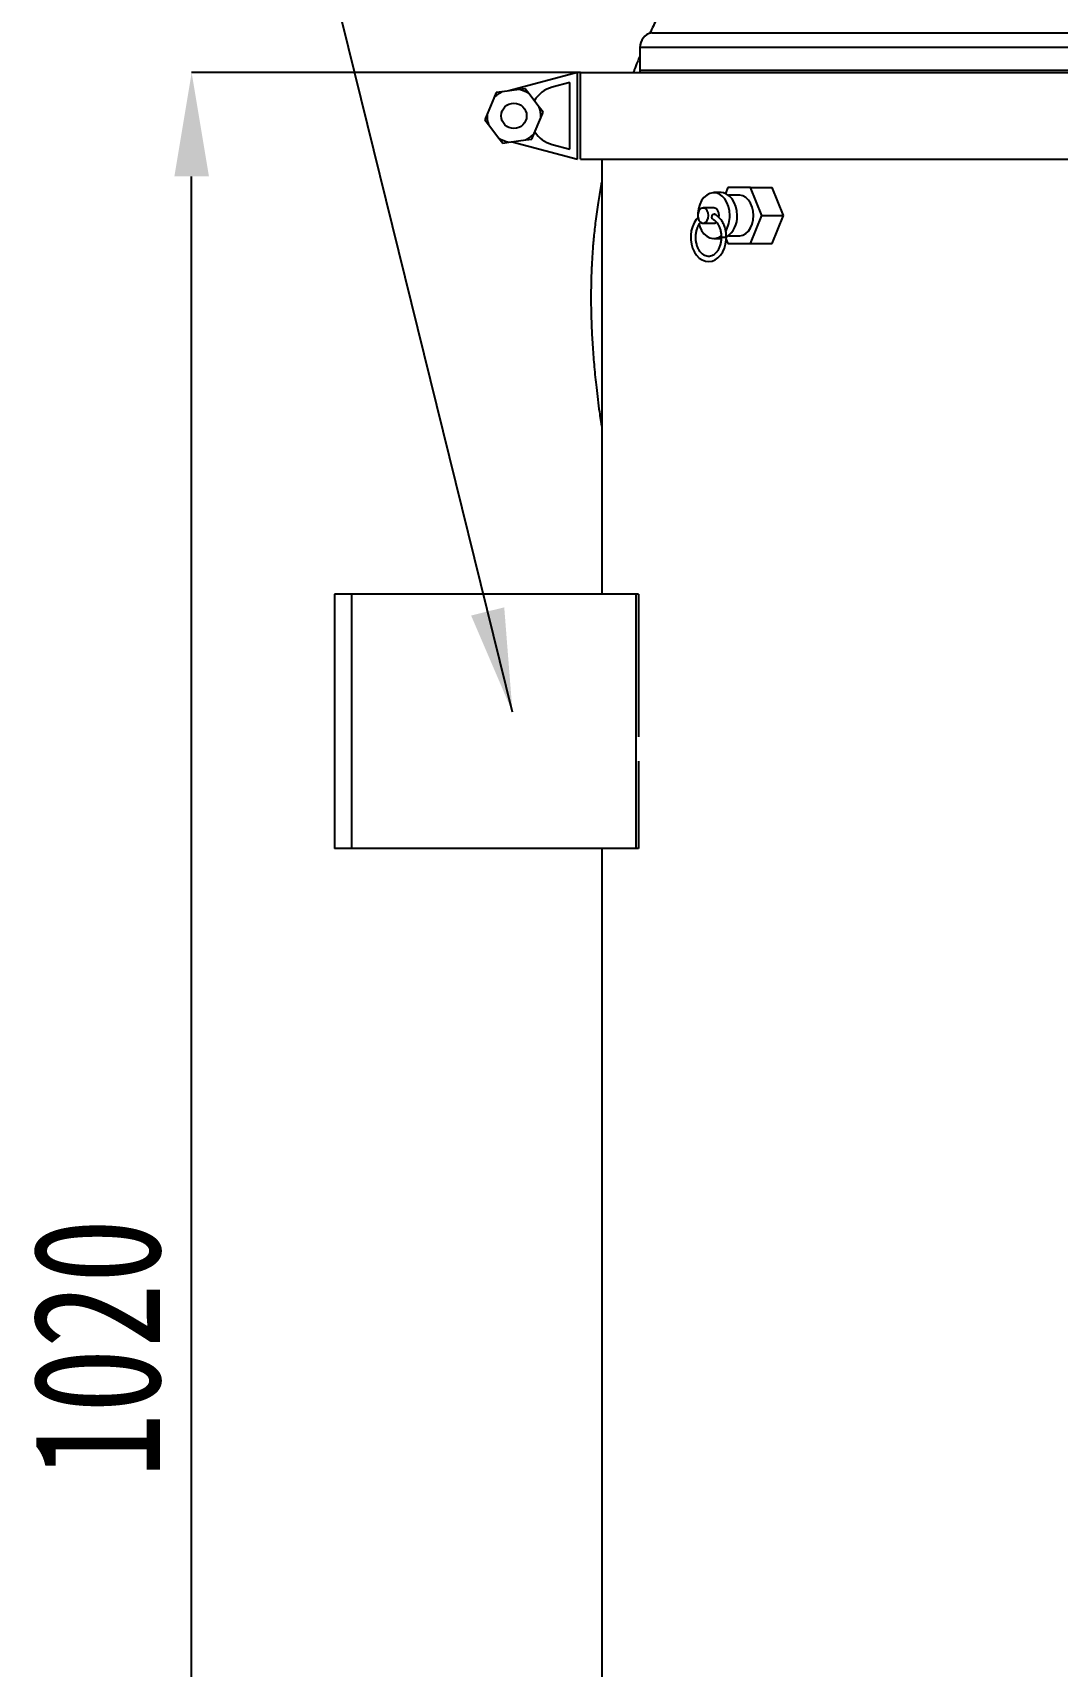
# Model space of a CAD drawing. Header units: millimetres. Extents: x 0 to 6631, y 0 to 4689.
# Drawn here: x 2147 to 2550, y 3003 to 3645 of the extents above; entities that cross this region are included whole.
import ezdxf

# ---------------------------------------------------------------- set-up
doc = ezdxf.new("R2010")
doc.units = ezdxf.units.MM
doc.header["$LTSCALE"] = 13
for name, color, linetype in [('几何体', 7, 'Continuous'), ('尺寸', 3, 'Continuous'), ('注释', 2, 'Continuous')]:
    doc.layers.add(name, color=color, linetype=linetype)
doc.styles.add('SLDTEXTSTYLE0', font='hyswlongfangsong.ttf')
doc.styles.get("Standard").update_dxf_attribs({"font": 'gbenor.shx', "bigfont": 'gbcbig.shx'})
doc.dimstyles.new('SLDDIMSTYLE0', dxfattribs={"dimtxt": 50, "dimasz": 40.8, "dimexe": 0, "dimexo": 0.0625, "dimgap": 12.5, "dimtad": 2, "dimdec": 0, "dimrnd": 1e-09, "dimzin": 12, "dimdsep": 46, "dimtxsty": 'SLDTEXTSTYLE0', "dimsah": 1, "dimcen": 0.09, "dimadec": 0, "dimazin": 3, "dimtfac": 1, "dimtdec": 0, "dimtmove": 0, "dimatfit": 0, "dimfxl": 1, "dimfrac": 2, "dimtolj": 1, "dimtzin": 12, "dimarcsym": 0})
doc.dimstyles.new('SLDDIMSTYLE2', dxfattribs={"dimtxt": 0.18, "dimasz": 40.8, "dimexe": 0, "dimexo": 0.0625, "dimgap": 0, "dimtad": 0, "dimtih": 1, "dimtoh": 1, "dimdec": 0, "dimrnd": 1e-09, "dimzin": 0, "dimdsep": 46, "dimtxsty": 'Standard', "dimsah": 1, "dimcen": 0.09, "dimadec": 0, "dimazin": 0, "dimtfac": 40.8, "dimtdec": 0, "dimtofl": 0, "dimtmove": 0, "dimatfit": 3, "dimfxl": 1, "dimfrac": 2, "dimtolj": 1, "dimtzin": 0, "dimarcsym": 0})

# ---------------------------------------------------------------- blocks, each defined once
blk = doc.blocks.new('*D17')
at = {"layer": 'Defpoints', "color": 0, "transparency": 16777216}
for p in [(2209.34, 3629.53), (2362.21, 3629.53), (2370.53, 2610.03)]:
    blk.add_point(p, dxfattribs=at)
at = {"layer": '尺寸', "color": 0, "lineweight": -2, "transparency": 16777216}
for p, q in [((2362.15, 3629.53), (2209.34, 3629.53)), ((2209.34, 2650.83), (2209.34, 3588.73)), ((2370.47, 2610.03), (2209.34, 2610.03))]:
    blk.add_line(p, q, dxfattribs=at)
at = {"layer": '尺寸', "color": 0, "transparency": 16777216}
for points in [[(2202.54, 3588.73), (2216.14, 3588.73), (2209.34, 3629.53)], [(2202.54, 2650.83), (2216.14, 2650.83), (2209.34, 2610.03)]]:
    blk.add_solid(points, dxfattribs=at)
at = {"layer": '尺寸', "color": 0, "transparency": 16777216, "insert": (2146.84, 3128.02), "char_height": 50, "attachment_point": 2, "rotation": 90, "style": 'SLDTEXTSTYLE0'}
blk.add_mtext('\\A1;1020', dxfattribs=at)

msp = doc.modelspace()

# ---------------------------------------------------------------- linework, layer by layer
at = {"layer": '几何体'}
for p, q in [((2390.23, 3645.23), (2760.83, 3645.23)), ((2385.53, 3639.37), (2385.53, 3630.53)), ((2765.53, 3639.37), (2385.53, 3639.37)), ((2361.03, 3629.53), (2334.08, 3622.36)), ((2361.03, 3595.53), (2361.03, 3629.53)), ((2362.21, 3595.53), (2362.21, 3629.53)), ((2362.21, 3629.53), (2790.03, 3629.53)), ((2385.53, 3630.53), (2575.53, 3630.53)), ((2338.04, 3622.88), (2331.39, 3622)), ((2340.44, 3623.2), (2338.04, 3622.88)), ((2341.91, 3621.28), (2340.44, 3623.2)), ((2358.03, 3625.62), (2351.04, 3623.76)), ((2358.03, 3599.43), (2358.03, 3625.62)), ((2328.07, 3619.44), (2325.51, 3613.25)), ((2328.99, 3621.68), (2328.07, 3619.44)), ((2331.39, 3622), (2328.99, 3621.68)), ((2346, 3615.96), (2341.91, 3621.28)), ((2347.48, 3614.04), (2346, 3615.96)), ((2325.51, 3613.25), (2324.58, 3611.01)), ((2324.58, 3611.01), (2326.06, 3609.09)), ((2343.99, 3605.61), (2346.55, 3611.81)), ((2346.55, 3611.81), (2347.48, 3614.04)), ((2326.06, 3609.09), (2330.14, 3603.77)), ((2330.14, 3603.77), (2331.62, 3601.85)), ((2334.02, 3602.17), (2340.67, 3603.05)), ((2340.67, 3603.05), (2343.07, 3603.37)), ((2343.07, 3603.37), (2343.99, 3605.61)), ((2331.62, 3601.85), (2334.02, 3602.17)), ((2335.38, 3602.35), (2361.03, 3595.53)), ((2351.04, 3601.29), (2358.03, 3599.43)), ((2362.21, 3595.53), (2790.03, 3595.53)), ((2370.53, 3595.53), (2370.53, 3424.53)), ((2420.12, 3584.33), (2419.17, 3581.98)), ((2429.02, 3584.33), (2420.12, 3584.33)), ((2433.47, 3573.33), (2429.02, 3584.33)), ((2429.02, 3584.33), (2437.51, 3584.33)), ((2441.96, 3573.33), (2437.51, 3584.33)), ((2417.44, 3582.33), (2414.59, 3582.33)), ((2424.57, 3581.33), (2420.33, 3581.33)), ((2414.59, 3576.33), (2410.39, 3576.33)), ((2416.62, 3572.56), (2416.69, 3573.33)), ((2429.02, 3562.33), (2433.47, 3573.33)), ((2433.47, 3573.33), (2441.96, 3573.33)), ((2437.51, 3562.33), (2441.96, 3573.33)), ((2410.39, 3570.33), (2414.59, 3570.33)), ((2417.53, 3564.83), (2417.82, 3564.83)), ((2417.82, 3564.83), (2419.53, 3564.83)), ((2420.33, 3565.33), (2424.57, 3565.33)), ((2414.59, 3564.33), (2417.44, 3564.33)), ((2419.49, 3563.87), (2420.12, 3562.33)), ((2420.12, 3562.33), (2429.02, 3562.33)), ((2429.02, 3562.33), (2437.51, 3562.33)), ((2265.5, 3424.53), (2265.5, 3324.53)), ((2272.17, 3424.53), (2265.5, 3424.53)), ((2272.17, 3424.53), (2272.17, 3324.53)), ((2383.94, 3424.53), (2272.17, 3424.53)), ((2383.94, 3424.53), (2383.94, 3324.53)), ((2384.97, 3424.53), (2383.94, 3424.53)), ((2384.97, 3424.53), (2384.97, 3368.35)), ((2384.97, 3358.83), (2384.97, 3324.53)), ((2272.17, 3324.53), (2265.5, 3324.53)), ((2383.94, 3324.53), (2272.17, 3324.53)), ((2370.53, 3324.53), (2370.53, 2882.53)), ((2384.97, 3324.53), (2383.94, 3324.53))]:
    msp.add_line(p, q, dxfattribs=at)
at = {"layer": '几何体', "flags": 128}
for points in [[(2385.53, 3630.53), (2385.47, 3629.94), (2385.36, 3629.53)], [(2420.89, 3573.33), (2420.77, 3575.14), (2420.38, 3576.87), (2419.76, 3578.47), (2418.93, 3579.85), (2417.92, 3580.96), (2416.78, 3581.76), (2415.54, 3582.22), (2414.27, 3582.31), (2413.01, 3582.04), (2411.81, 3581.41), (2410.73, 3580.44), (2409.8, 3579.19), (2409.07, 3577.69), (2408.57, 3576.02), (2408.31, 3574.24), (2408.3, 3572.5)], [(2423.75, 3573.33), (2423.62, 3575.14), (2423.24, 3576.87), (2422.62, 3578.47), (2421.79, 3579.85), (2420.78, 3580.96), (2419.63, 3581.76), (2418.39, 3582.22), (2417.44, 3582.33)], [(2430.18, 3573.33), (2430.05, 3575.04), (2429.66, 3576.68), (2429.04, 3578.17), (2428.2, 3579.42), (2427.2, 3580.39), (2426.07, 3581.03), (2424.88, 3581.31), (2424.57, 3581.33)], [(2408.4, 3572.54), (2407.66, 3571.74), (2406.83, 3570.43), (2406.19, 3568.93), (2405.75, 3567.29), (2405.54, 3565.58), (2405.56, 3563.83), (2405.8, 3562.12), (2406.27, 3560.49), (2406.95, 3559), (2407.83, 3557.7), (2408.88, 3556.64), (2410.06, 3555.86), (2411.33, 3555.4), (2412.63, 3555.26), (2413.9, 3555.44), (2415.12, 3555.93), (2416.24, 3556.7), (2417.25, 3557.74), (2418.1, 3559.01), (2418.78, 3560.49), (2419.25, 3562.11), (2419.49, 3563.82), (2419.53, 3564.83), (2419.53, 3564.83)], [(2412.49, 3573.33), (2412.36, 3574.35), (2412, 3575.25), (2411.44, 3575.92), (2410.75, 3576.28), (2410.02, 3576.28), (2409.33, 3575.92), (2408.77, 3575.25), (2408.41, 3574.35), (2408.28, 3573.33), (2408.41, 3572.3), (2408.77, 3571.4), (2409.33, 3570.73), (2410.02, 3570.37), (2410.75, 3570.37), (2411.44, 3570.73), (2412, 3571.4), (2412.36, 3572.3), (2412.49, 3573.33)], [(2416.69, 3573.33), (2416.56, 3574.35), (2416.2, 3575.25), (2415.64, 3575.92), (2414.95, 3576.28), (2414.59, 3576.33)], [(2424.57, 3565.33), (2424.88, 3565.34), (2426.07, 3565.62), (2427.2, 3566.26), (2428.2, 3567.23), (2429.04, 3568.48), (2429.66, 3569.97), (2430.05, 3571.61), (2430.18, 3573.33)], [(2408.79, 3569.79), (2409.07, 3568.96), (2409.8, 3567.46), (2410.73, 3566.21), (2411.81, 3565.24), (2413.01, 3564.61), (2414.27, 3564.34), (2415.54, 3564.43), (2416.78, 3564.89), (2417.53, 3565.37)], [(2414.59, 3570.33), (2414.95, 3570.37), (2415.61, 3570.71)]]:
    msp.add_lwpolyline(points, dxfattribs=at)
at = {"layer": '几何体'}
msp.add_circle((2336.03, 3612.53), 5, dxfattribs=at)
for centre, radius, start, end in [((2391.53, 3639.37), 6, 102.50182, 180), ((2336.03, 3612.53), 10.55, 56.0855, 79.01794), ((2354.03, 3612.53), 11.63, 104.90015, 149.09741), ((2336.03, 3612.53), 10.55, 116.0855, 139.01794), ((2336.03, 3612.53), 10.55, 356.0855, 19.01794), ((2336.03, 3612.53), 10.55, 176.0855, 199.01794), ((2336.03, 3612.53), 10.55, 236.0855, 259.01794), ((2336.03, 3612.53), 10.55, 296.0855, 319.01794), ((2354.03, 3612.53), 11.63, 212.7545, 255.09985), ((2409.57, 3573.14), 11.33, 329.21714, 0.92931), ((2414.4, 3572.67), 9.37, 303.32284, 3.99633)]:
    msp.add_arc(centre, radius, start, end, dxfattribs=at)
for points, knots in [([(2397.2, 3660.65), (2396.71, 3659.73), (2395.25, 3656.97), (2392.9, 3652.25), (2390.8, 3647.93), (2389.69, 3645.47), (2389.46, 3644.95)], [0, 0, 0, 0, 0.182399, 0.544973, 0.904757, 1, 1, 1, 1]), ([(2385.53, 3635.99), (2385.22, 3635.24), (2384.47, 3633.45), (2383.6, 3631.3), (2383.06, 3629.88), (2382.92, 3629.53)], [0, 0, 0, 0, 0.35226, 0.8358083, 1, 1, 1, 1]), ([(2370.53, 3586.61), (2370.42, 3586.05), (2369.86, 3583.3), (2369.03, 3578.13), (2368.09, 3571.41), (2367.4, 3565.08), (2366.95, 3559.7), (2366.69, 3555.51), (2366.54, 3552.36), (2366.43, 3549.66), (2366.35, 3546.59), (2366.28, 3542.08), (2366.32, 3536.14), (2366.54, 3528.97), (2366.96, 3521.48), (2367.58, 3513.7), (2368.46, 3505.23), (2369.44, 3497.3), (2370.22, 3492.03), (2370.53, 3489.96)], [0, 0, 0, 0, 0.01602, 0.078626, 0.149454, 0.21182, 0.265697, 0.310122, 0.338035, 0.361617, 0.39246, 0.432625, 0.502892, 0.578252, 0.657892, 0.741727, 0.828738, 0.932631, 1, 1, 1, 1]), ([(2414.17, 3571.98), (2414.14, 3571.99), (2414.05, 3572.03), (2413.95, 3572.2), (2413.88, 3572.46), (2413.87, 3572.77), (2413.92, 3573.1), (2414.01, 3573.42), (2414.16, 3573.7), (2414.35, 3573.89), (2414.58, 3573.96), (2414.73, 3573.91), (2414.81, 3573.88)], [0, 0, 0, 0, 0.044387, 0.150846, 0.257343, 0.361158, 0.463493, 0.569637, 0.683206, 0.79989, 0.907091, 1, 1, 1, 1]), ([(2414.16, 3571.96), (2414.23, 3571.93), (2414.61, 3571.73), (2415.28, 3571.18), (2416.08, 3570.2), (2416.73, 3568.99), (2417.21, 3567.62), (2417.48, 3566.2), (2417.52, 3565.26), (2417.53, 3564.83)], [0, 0, 0, 0, 0.037628, 0.206701, 0.372587, 0.536454, 0.699808, 0.863072, 1, 1, 1, 1]), ([(2419.53, 3564.83), (2419.52, 3565.14), (2419.51, 3566.03), (2419.3, 3567.49), (2418.84, 3569.13), (2418.16, 3570.63), (2417.29, 3571.95), (2416.27, 3573), (2415.38, 3573.61), (2414.87, 3573.85), (2414.73, 3573.92)], [0, 0, 0, 0, 0.0785701, 0.2256591, 0.3731667, 0.5210646, 0.6693444, 0.8175391, 0.9535979, 1, 1, 1, 1]), ([(2417.53, 3564.83), (2417.53, 3564.56), (2417.51, 3563.79), (2417.32, 3562.52), (2416.91, 3561.1), (2416.32, 3559.85), (2415.58, 3558.8), (2414.74, 3558.01), (2413.83, 3557.48), (2412.88, 3557.23), (2411.91, 3557.27), (2410.92, 3557.61), (2409.98, 3558.27), (2409.15, 3559.2), (2408.46, 3560.36), (2407.93, 3561.71), (2407.61, 3563.18), (2407.48, 3564.72), (2407.58, 3566.26), (2407.87, 3567.75), (2408.37, 3569.09), (2408.9, 3570.11), (2409.3, 3570.56), (2409.44, 3570.71)], [0, 0, 0, 0, 0.02538, 0.074749, 0.124058, 0.173196, 0.222191, 0.271174, 0.320517, 0.370985, 0.423447, 0.477256, 0.529438, 0.579938, 0.62965, 0.679134, 0.728573, 0.778034, 0.827496, 0.876886, 0.926127, 0.975195, 1, 1, 1, 1])]:
    msp.add_open_spline(points, degree=3, knots=knots, dxfattribs=at)

# ---------------------------------------------------------------- dimensions: what is measured, and where the dimension line sits
at = {"layer": '尺寸'}
dim = msp.add_linear_dim(base=(2209.3446989, 3629.52619328), p1=(2370.52929942, 2610.02619328), p2=(2362.2126334, 3629.52619328), angle=90, dimstyle='SLDDIMSTYLE0', dxfattribs=at)
dim.commit()
dim.dimension.update_dxf_attribs({"geometry": '*D17', "text_midpoint": (2209.3446989, 3128.02070925), "dimtype": 160})

# ---------------------------------------------------------------- leaders
at = {"layer": '注释'}
msp.add_leader([(2335.47, 3378.08), (2164.6, 4071.23)], dimstyle='SLDDIMSTYLE2', dxfattribs=at)

doc.saveas('drawing.dxf')
